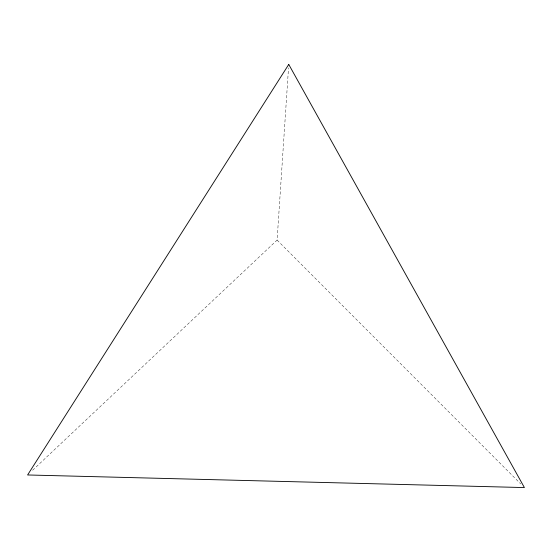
<?xml version="1.0" encoding="UTF-8"?>
<svg xmlns="http://www.w3.org/2000/svg" width="552" height="552" viewBox="0 0 552 552"><rect width="100%" height="100%" fill="white"/><g stroke="black" fill="none" stroke-linecap="round" stroke-linejoin="round"><path stroke-width="0.41" stroke-dasharray="2.76 2.07" d="M32.616 470.249L277.097 240.092L288.523 67.855M277.097 240.092L520.743 483.918"/><path stroke-width="0.83" d="M288.751 64.425L27.6 474.968L524.4 487.575L288.751 64.425"/></g></svg>
